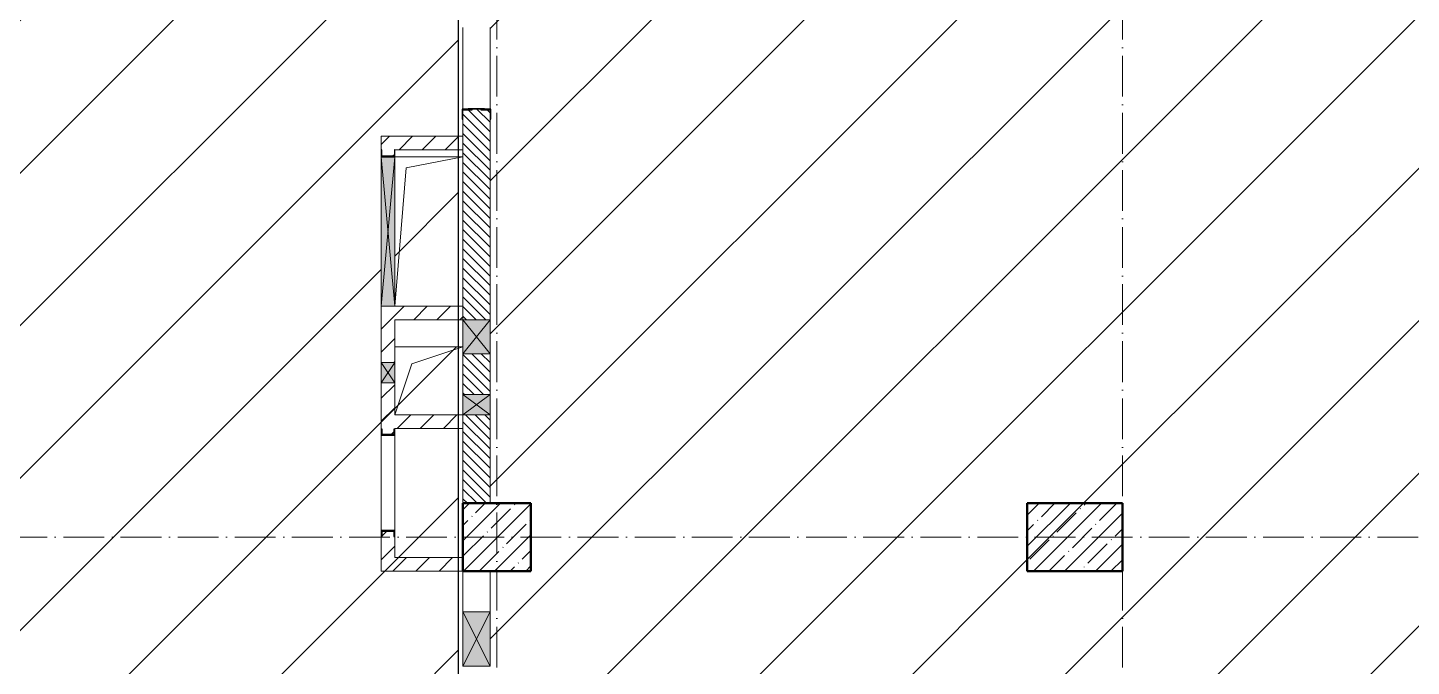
# Model space of a CAD drawing. Header units: millimetres. Extents: x 35697 to 388678, y -91946 to 171347.
# Drawn here: x 290171 to 300346, y -70332 to -65632 of the extents above; entities that cross this region are included whole.
import ezdxf

# ---------------------------------------------------------------- set-up
doc = ezdxf.new("R2010")
doc.units = ezdxf.units.MM
doc.linetypes.add('50_200_ШТРИХ_1Т_ш5_п1_п1_', pattern=[700, 500, -100, 0, -100])
for name, color, linetype, lineweight in [('2.1) ПГП окна 2.8 м', 5, 'Continuous', 30), ('A-DETL-GENF-OTLN', 7, 'Continuous', 9), ('A-FLOR-____-OTLN', 7, 'Continuous', 9), ('A-GENM-____-MCUT', 7, 'Continuous', 25), ('A-GENM-____-OTLN', 7, 'Continuous', 9), ('A-GENM-____-OTLN-1', 7, 'Continuous', 25), ('A-GLAZ-____-OTLN', 7, 'Continuous', 9), ('A-WALL-____-MCUT-3', 7, 'Continuous', 9), ('A-WALL-____-PATT-1', 7, 'Continuous', 9), ('A-WALL-FNSH-MCUT-1', 7, 'Continuous', 9), ('I-WALL-____-OTLN', 7, 'Continuous', 9), ('S-COLS-____-MCUT', 7, 'Continuous', 50), ('S-COLS-____-OTLN', 7, 'Continuous', 9), ('S-GRID-____-OTLN-1', 7, '50_200_ШТРИХ_1Т_ш5_п1_п1_', 9), ('стяжа', 7, 'Continuous', 30)]:
    doc.layers.add(name, color=color, linetype=linetype, lineweight=lineweight)
pattern_1 = [(45, (283770.71, -86863.46), (-84.8528, 84.8528), [])]

# ---------------------------------------------------------------- blocks, each defined once
blk = doc.blocks.new('BSC_Колонна _Прямоугольная - 500х500-V124-АР1_План отверстий 3 этажа в осях 1-64_А-ГГ')
at = {"layer": 'S-COLS-____-OTLN'}
h = blk.add_hatch(dxfattribs=at)
h.set_pattern_fill('FP_147', color=256, style=0, pattern_type=2)
h.set_pattern_definition([(45, (-9850, -17481.04), (-114.0493, 114.0493), []), (45, (-9735.95, -17481.04), (-114.0493, 114.0493), [201.613, -40.323, 3.353, -36.97])])
h.paths.add_polyline_path([(-250, -250), (250, -250), (250, 250), (-250, 250)], flags=0)
at = {"layer": 'S-COLS-____-MCUT'}
for p, q in [((250, 250), (-250, 250)), ((-250, 250), (-250, -250)), ((250, -250), (250, 250)), ((-250, -250), (250, -250))]:
    blk.add_line(p, q, dxfattribs=at)
blk = doc.blocks.new('BSC_Колонна _Прямоугольная - 500х700-V129-АР1_План отверстий 3 этажа в осях 1-64_А-ГГ')
at = {"layer": 'S-COLS-____-OTLN'}
h = blk.add_hatch(dxfattribs=at)
h.set_pattern_fill('FP_152', color=256, style=0, pattern_type=2)
h.set_pattern_definition([(315, (-17481.04, 14100), (114.0493, 114.0493), []), (315, (-17481.04, 13985.95), (114.0493, 114.0493), [201.612, -40.322, 3.353, -36.97])])
h.paths.add_polyline_path([(-250, 350), (-250, -350), (250, -350), (250, 350)], flags=0)
at = {"layer": 'S-COLS-____-MCUT'}
for p, q in [((250, 350), (-250, 350)), ((-250, 350), (-250, -350)), ((250, -350), (250, 350)), ((-250, -350), (250, -350))]:
    blk.add_line(p, q, dxfattribs=at)
blk = doc.blocks.new('АР_Перемычка - АР_Перемычка-28704962-АР1_План отверстий 3 этажа в осях 1-64_А-ГГ')
at = {"layer": 'A-GENM-____-OTLN'}
blk.add_line((-350, -100), (-342, -100), dxfattribs=at)
blk = doc.blocks.new('154_Стойка_СКБ_Уголок - СМ-2480_200-28346303-АР1_План отверстий 3 этажа в осях 1-64_А-ГГ')
at = {"layer": 'A-GENM-____-MCUT'}
for p, q in [((125, 156), (125, 81)), ((200, 156), (125, 156)), ((131, 81), (131, 150)), ((131, 150), (200, 150)), ((200, 150), (200, 156)), ((125, 81), (131, 81)), ((131, 19), (125, 19)), ((125, 19), (125, -56)), ((131, -50), (131, 19)), ((125, -56), (200, -56)), ((200, -50), (131, -50)), ((200, -56), (200, -50))]:
    blk.add_line(p, q, dxfattribs=at)
blk = doc.blocks.new('Стойка_Влож_Полоса боковая - Полоса-28213942-АР1_План отверстий 3 этажа в осях 1-64_А-ГГ')
at = {"layer": 'A-GENM-____-OTLN'}
for p, q in [((-5, 60), (0, 60)), ((-5, -60), (-5, 60)), ((0, 31), (0, -31)), ((0, -60), (-5, -60))]:
    blk.add_line(p, q, dxfattribs=at)
blk = doc.blocks.new('AR_Отверстие прямоугольное _в плите_ - AR_Отверстие прямоугольное _в плите_-V199-АР1_План отверстий 3 этажа в осях 1-64_А-ГГ')
at = {"layer": 'A-GENM-____-OTLN'}
for p, q in [((250, 250), (-250, 250)), ((-125, 125), (250, 250)), ((-250, -250), (-125, 125))]:
    blk.add_line(p, q, dxfattribs=at)
blk = doc.blocks.new('AR_Отверстие прямоугольное _в плите_ - AR_Отверстие прямоугольное _в плите_-30552711-АР1_План отверстий 3 этажа в осях 1-64_А-ГГ')
at = {"layer": 'A-GENM-____-OTLN'}
for p, q in [((250, 550), (-250, 550)), ((-167, 467), (250, 550)), ((-250, -550), (-167, 467))]:
    blk.add_line(p, q, dxfattribs=at)
blk = doc.blocks.new('154_Стойка_СКБ_Швеллер - СМ-2180_100-28318692-АР1_План отверстий 3 этажа в осях 1-64_А-ГГ')
at = {"layer": 'A-GENM-____-MCUT'}
for p, q in [((171, 50), (125, 50)), ((125, 50), (125, -50)), ((129.5, 42.4), (171, 42.4)), ((129.5, -42.4), (129.5, 42.4)), ((171, 42.4), (171, 50)), ((125, -50), (171, -50)), ((171, -42.4), (129.5, -42.4)), ((171, -50), (171, -42.4))]:
    blk.add_line(p, q, dxfattribs=at)
blk = doc.blocks.new('AR_Отверстие прямоугольное _в стене_ - AR_Отверстие прямоугольное _в стене__ОВ-36943067-АР1_План отверстий 3 этажа в осях 1-64_А-ГГ')
at = {"layer": 'A-GLAZ-____-OTLN'}
blk.add_hatch(color=256, dxfattribs=at).paths.add_polyline_path([(-550, -50), (550, -50), (550, 50), (-550, 50), (-550, -47)], flags=0)
at = {"layer": 'A-DETL-GENF-OTLN'}
for p, q in [((-550, 50), (550, 50)), ((550, 50), (-550, -50)), ((-550, 50), (550, -50)), ((550, 50), (-550, 50)), ((550, 50), (550, -50)), ((550, -50), (550, 50)), ((550, -50), (-550, -50)), ((-550, -50), (550, -50))]:
    blk.add_line(p, q, dxfattribs=at)
blk = doc.blocks.new('AR_Отверстие прямоугольное _в стене__БезПР - AR_Отверстие прямоугольное _в стене__БезПР-36992797-АР1_План отверстий 3 этажа в осях 1-64_А-ГГ')
at = {"layer": 'A-GLAZ-____-OTLN'}
blk.add_hatch(color=256, dxfattribs=at).paths.add_polyline_path([(-200, -100), (200, -100), (200, 100), (-200, 100)], flags=0)
at = {"layer": 'A-DETL-GENF-OTLN'}
for p, q in [((-200, -100), (-200, 100)), ((-200, 100), (200, 100)), ((200, 100), (-200, -100)), ((-200, 100), (200, -100)), ((200, 100), (-200, 100)), ((-200, 100), (-200, -100)), ((200, 100), (200, -100)), ((200, -100), (200, 100)), ((200, -100), (-200, -100)), ((-200, -100), (200, -100))]:
    blk.add_line(p, q, dxfattribs=at)
at = {"layer": 'A-GLAZ-____-OTLN'}
blk.add_line((200, 100), (-200, 100), dxfattribs=at)
blk = doc.blocks.new('AR_Отверстие прямоугольное _в стене__БезПР - AR_Отверстие прямоугольное _в стене__БезПР-36427593-АР1_План отверстий 3 этажа в осях 1-64_А-ГГ')
at = {"layer": 'A-GLAZ-____-OTLN'}
blk.add_hatch(color=256, dxfattribs=at).paths.add_polyline_path([(75, 100), (-75, 100), (-75, -100), (75, -100)], flags=0)
at = {"layer": 'A-DETL-GENF-OTLN'}
for p, q in [((-75, -100), (-75, 100)), ((-75, 100), (75, 100)), ((75, 100), (-75, -100)), ((-75, 100), (75, -100)), ((75, 100), (-75, 100)), ((-75, 100), (-75, -100)), ((75, 100), (75, -100)), ((75, -100), (75, 100)), ((75, -100), (-75, -100)), ((-75, -100), (75, -100))]:
    blk.add_line(p, q, dxfattribs=at)
blk = doc.blocks.new('AR_Отверстие прямоугольное _в стене__БезПР - AR_Отверстие прямоугольное _в стене__БезПР-36428168-АР1_План отверстий 3 этажа в осях 1-64_А-ГГ')
at = {"layer": 'A-GLAZ-____-OTLN'}
blk.add_hatch(color=256, dxfattribs=at).paths.add_polyline_path([(75, -50), (75, 50), (-75, 50), (-75, -50)], flags=0)
at = {"layer": 'A-DETL-GENF-OTLN'}
for p, q in [((-75, -50), (-75, 50)), ((-75, 50), (75, 50)), ((75, 50), (-75, -50)), ((-75, 50), (75, -50)), ((75, 50), (-75, 50)), ((-75, 50), (-75, -50)), ((75, 50), (75, -50)), ((75, -50), (75, 50)), ((75, -50), (-75, -50)), ((-75, -50), (75, -50))]:
    blk.add_line(p, q, dxfattribs=at)
blk = doc.blocks.new('AR_Отверстие прямоугольное _в стене__БезПР - AR_Отверстие прямоугольное _в стене__БезПР-36899716-АР1_План отверстий 3 этажа в осях 1-64_А-ГГ')
at = {"layer": 'A-GLAZ-____-OTLN'}
blk.add_hatch(color=256, dxfattribs=at).paths.add_polyline_path([(125, 100), (-125, 100), (-125, -100), (125, -100)], flags=0)
at = {"layer": 'A-DETL-GENF-OTLN'}
for p, q in [((-125, -100), (-125, 100)), ((-125, 100), (125, 100)), ((125, 100), (-125, -100)), ((-125, 100), (125, -100)), ((125, 100), (-125, 100)), ((-125, 100), (-125, -100)), ((125, 100), (125, -100)), ((125, -100), (125, 100)), ((125, -100), (-125, -100)), ((-125, -100), (125, -100))]:
    blk.add_line(p, q, dxfattribs=at)
blk = doc.blocks.new('154_Фахверк_СКБ_Швеллер - Тип_100_3960_зеркало-36793856-АР1_План отверстий 3 этажа в осях 1-64_А-ГГ')
at = {"layer": 'A-GENM-____-MCUT'}
for p, q in [((175, 50), (125, 50)), ((125, 50), (125, -50)), ((128, 47), (175, 47)), ((128, -47), (128, 47)), ((175, 47), (175, 50)), ((125, -50), (175, -50)), ((175, -47), (128, -47)), ((175, -50), (175, -47))]:
    blk.add_line(p, q, dxfattribs=at)
blk = doc.blocks.new('3эт')
at = {"layer": 'S-GRID-____-OTLN-1', "color": 251, "ltscale": 0.6, "true_color": 0x636466}
for p, q in [((293620.7, -91346.1), (293620.7, -36982.5)), ((298220.7, -91346.1), (298220.7, -36982.5)), ((310478.4, -69382.4), (279101.9, -69382.4))]:
    blk.add_line(p, q, dxfattribs=at)

msp = doc.modelspace()

# ---------------------------------------------------------------- hatches: boundary and pattern name
at = {"layer": '2.1) ПГП окна 2.8 м'}
h = msp.add_hatch(dxfattribs=at)
h.set_pattern_fill('ANSI31', color=5, scale=250)
h.set_pattern_definition([(45, (289370.7, -39382.4), (-561.266, 561.266), [])])
h.paths.add_polyline_path([(297665, -55157), (297671, -54132), (293871, -54132), (293871, -54632), (293371, -54632), (293371, -56532), (297671, -56532), (297671, -56457), (297665, -56457), (297665, -56382), (297668, -55232), (297665, -55232)])
h.paths.add_polyline_path([(293871, -54132), (297671, -54132), (297671, -53832), (295475, -45482), (293871, -45482)])
h.paths.add_polyline_path([(298371, -41232), (298121, -41232), (298121, -39632), (297871, -39632), (297871, -39382), (293871, -39382), (293871, -45482), (295475, -45482), (297671, -53832), (298371, -53832), (298371, -50232), (297771, -50232), (297771, -49032), (298371, -49032), (298371, -47182), (297771, -47182), (297771, -45682), (298121, -45682), (298371, -45682)])
h.paths.add_polyline_path([(297671, -47682), (297771, -47682), (297771, -48132), (297671, -48132), (297671, -48632), (297671, -50232), (297671, -50235), (297768, -50235), (297768, -50282), (297771, -50282), (297771, -50832), (297771, -51832), (297671, -51832), (297671, -50832), (297671, -50282), (297671, -50232), (297671, -48632), (297671, -48132)], flags=16)
h.paths.add_polyline_path([(297671, -47682), (297721, -47907), (297671, -48132)], flags=0)
h.paths.add_polyline_path([(298121, -43882), (298121, -43432), (298121, -43032), (298321, -43032), (298321, -43432), (298321, -43882), (298321, -44382), (298327, -44382), (298327, -44457), (298327, -44532), (298321, -44562), (298321, -44532), (298252, -44532), (298190, -44532), (298121, -44532), (298121, -45357), (298121, -45426), (298190, -45426), (298252, -45427), (298252, -45426), (298321, -45426), (298321, -45357), (298327, -45357), (298327, -45432), (298327, -45507), (298321, -45507), (298321, -45438), (298252, -45438), (298218, -45432), (298190, -45432), (298115, -45432), (298115, -45357), (298121, -44532), (298115, -44532), (298115, -44457), (298115, -44382)], flags=16)
h.paths.add_polyline_path([(298115, -44382), (298190, -44382), (298252, -44382), (298321, -44388), (298252, -44388), (298190, -44382), (298190, -44388), (298121, -44388)], flags=0)
h.paths.add_polyline_path([(297671, -50832), (297771, -50832), (297771, -51832), (297671, -51832)], flags=0)
h.paths.add_polyline_path([(293340, -45482), (293340, -54132), (293871, -54132), (293871, -45482)])
h.paths.add_polyline_path([(293340, -45482), (289371, -45482), (289371, -77332), (293340, -77332), (293340, -67982), (292871, -67982), (292871, -67782), (293340, -67782), (293340, -63832), (292871, -63832), (292871, -62882), (292671, -62882), (292671, -62632), (292871, -62632), (292871, -61933), (293340, -61933), (293340, -61232), (292871, -61232), (292871, -60632), (293340, -60632)])
h.paths.add_polyline_path([(292671, -60632), (292771, -60632), (292771, -61232), (292771, -61982), (292771, -62582), (292671, -62582), (292671, -61982), (292671, -61232)], flags=16)
h.paths.add_polyline_path([(292671, -60632), (292771, -60632), (292771, -61232), (292671, -61232)], flags=0)
h.paths.add_polyline_path([(292671, -61982), (292771, -61982), (292771, -62582), (292671, -62582)], flags=0)
h.paths.add_polyline_path([(292671, -63032), (292771, -63032), (292771, -63632), (292671, -63632)], flags=16)
h.paths.add_polyline_path([(292771, -66532), (292774, -66532), (292774, -66579), (292868, -66579), (292868, -66532), (292871, -66532), (292871, -66582), (292871, -67682), (292771, -67682), (292771, -68097), (292871, -68097), (292871, -68247), (292771, -68247), (292771, -68586), (292778, -68586), (292778, -68628), (292863, -68628), (292863, -68586), (292871, -68586), (292871, -68632), (292871, -69332), (292871, -69378), (292863, -69378), (292863, -69337), (292778, -69337), (292778, -69378), (292771, -69632), (292771, -69378), (292771, -69332), (292771, -68632), (292771, -68586), (292771, -68247), (292771, -68097), (292771, -67682), (292771, -66582)], flags=16)
h.paths.add_polyline_path([(292771, -66582), (292871, -66582), (292871, -67682), (292771, -67682)], flags=0)
h.paths.add_polyline_path([(293950, -53466), (295540, -53466), (295540, -52266), (293950, -52266)], flags=24)
h = msp.add_hatch(dxfattribs=at)
h.set_pattern_fill('ANSI31', color=5, scale=250)
h.paths.add_polyline_path([(302801, -42418), (302801, -42422), (302821, -42782), (302821, -42422), (302818, -42418)])
h.paths.add_polyline_path([(301622, -42036), (301622, -42066), (301632, -42066), (301831, -42036)])
h.paths.add_polyline_path([(302183, -41582), (302183, -42382), (302151, -42382), (302151, -41582)])
h.paths.add_polyline_path([(302503, -41542), (302503, -41546), (302521, -41546), (302521, -41542)])
h.paths.add_polyline_path([(302481, -41546), (302475, -41546), (302475, -41574), (302481, -41574)])
h.paths.add_polyline_path([(302631, -42390), (302503, -42390), (302481, -42412), (302481, -42422), (302521, -42422)])
h.paths.add_polyline_path([(302355, -41574), (302471, -41574), (302481, -41582), (302471, -41582)])
h.paths.add_polyline_path([(293871, -48132), (293871, -48632), (293371, -48632), (293371, -48132)])
h.paths.add_polyline_path([(302791, -41582), (302801, -41582), (302801, -41574), (302791, -41574)])
h.paths.add_polyline_path([(302635, -41582), (302635, -42382), (302631, -42422), (302631, -42382)])
h.paths.add_polyline_path([(303115, -41582), (303121, -41582), (303121, -41574), (303115, -41574)], flags=17)
h.paths.add_polyline_path([(303111, -42382), (303111, -41582), (303112, -41542), (303111, -41542), (303111, -42382), (303121, -42782), (303121, -42422), (303120, -42382)])
h.paths.add_polyline_path([(289371, -52826), (289377, -52832), (289377, -52757), (289371, -52757)])
h.paths.add_polyline_path([(293871, -54132), (293871, -54632), (293371, -54632), (293371, -54132)])
h.paths.add_polyline_path([(297671, -56388), (297665, -56382), (297665, -56457), (297671, -56457)])
h.paths.add_polyline_path([(289171, -70507), (289165, -70507), (288671, -70532), (289171, -70532)])
h.paths.add_polyline_path([(298213, -58336), (298213, -58378), (298221, -58382), (298221, -58336)])
h.paths.add_polyline_path([(298221, -63632), (298221, -63832), (298221, -64332), (297521, -64332), (297521, -63832), (297521, -63632), (297671, -63632), (298071, -63632)])
h.paths.add_polyline_path([(298208, -63645), (298208, -63832), (297533, -63832), (297533, -63645), (297671, -63645), (297671, -63707), (298071, -63707), (298071, -63645)], flags=16)
h.paths.add_polyline_path([(307021, -60632), (307021, -60732), (306821, -60732), (306821, -60661)])
h.paths.add_polyline_path([(298221, -69132), (298221, -69632), (297521, -69632), (297521, -69132)])
h.paths.add_polyline_path([(298221, -72432), (298221, -72932), (297521, -72932), (297521, -72432)])
h.paths.add_polyline_path([(293950, -53466), (295540, -53466), (295540, -52266), (293950, -52266)], flags=9)
h.paths.add_polyline_path([(294786, -59655), (296376, -59655), (296376, -58455), (294786, -58455)], flags=9)
h.paths.add_polyline_path([(301150, -66260), (302809, -66260), (302809, -65060), (301150, -65060)], flags=9)
h = msp.add_hatch(dxfattribs=at)
h.set_pattern_fill('ANSI31', color=5, scale=250)
h.paths.add_polyline_path([(293871, -54132), (293871, -54632), (293371, -54632), (293371, -54132)], flags=16)
h.paths.add_polyline_path([(297671, -56388), (297665, -56382), (297665, -56457), (297671, -56457)], flags=16)
h.paths.add_polyline_path([(307071, -58332), (307065, -58332), (307065, -58257), (307071, -57207), (307065, -57207), (307065, -57132), (307071, -55332), (307065, -55332), (307065, -55257), (307069, -54832), (306971, -54832), (306971, -54632), (306621, -54632), (306621, -54382), (301771, -54382), (301771, -57432), (297871, -57432), (297871, -56388), (297740, -56388), (297740, -56382), (297665, -56382), (297665, -56457), (297671, -56457), (297671, -57432), (293371, -57432), (293371, -58376), (293440, -58376), (293489, -58382), (293577, -58382), (293577, -58307), (293571, -57632), (293571, -58307), (293577, -58307), (293577, -58387), (293571, -58387), (293571, -59532), (293577, -59532), (293577, -59607), (293571, -60132), (293871, -60132), (293871, -60532), (295671, -60532), (295721, -60532), (297521, -60532), (297521, -60132), (298121, -60132), (298121, -59578), (298121, -58382), (298121, -58336), (298128, -58336), (298128, -58378), (298121, -59532), (298221, -59532), (298221, -60132), (298221, -60632), (298721, -60632), (298821, -60632), (298821, -61232), (298821, -61332), (298621, -61332), (298096, -61332), (296946, -61332), (296621, -61332), (296571, -61332), (295221, -61332), (294621, -61332), (293871, -61332), (293621, -61332), (293621, -63832), (293871, -63832), (293871, -64332), (293571, -64332), (293571, -64457), (293577, -64457), (293577, -64532), (293571, -65132), (293571, -65632), (293571, -66232), (293577, -66232), (293577, -66307), (293571, -67782), (293571, -68032), (293571, -68332), (293571, -68482), (293571, -69132), (293871, -69132), (293871, -69632), (293571, -69632), (293571, -69932), (293571, -70332), (293571, -70507), (293571, -70807), (293571, -72432), (293871, -72432), (293871, -72932), (293571, -72932), (293571, -73057), (293577, -73057), (293577, -73132), (293571, -74832), (293577, -74832), (293577, -74982), (295571, -74982), (295621, -74982), (297521, -74982), (297771, -74982), (300221, -74982), (300471, -74982), (300971, -74982), (300971, -71882), (300971, -71582), (300971, -70282), (301021, -70282), (301021, -70132), (301171, -70132), (301171, -70082), (306621, -70082), (306721, -70082), (307071, -70082), (307071, -69632), (306621, -69632), (306621, -69132), (307071, -69132), (307071, -67332), (307065, -67332), (307065, -67257), (307071, -66207), (307065, -66207), (307065, -66132), (307071, -64332), (306621, -64332), (306621, -63832), (307071, -63832), (307071, -63207), (307065, -63207), (307065, -63132), (307071, -61332), (307065, -61332), (307065, -61257), (307071, -61257), (307071, -61326), (307140, -61326), (307140, -61332), (307252, -61332), (307252, -61326), (307321, -61326), (307321, -61257), (307321, -60632), (307321, -60132), (307071, -60132)])
h.paths.add_polyline_path([(298213, -58336), (298213, -58378), (298221, -58382), (298221, -58336)], flags=16)
h.paths.add_polyline_path([(298221, -63632), (298221, -63832), (298221, -64332), (297521, -64332), (297521, -63832), (297521, -63632), (297671, -63632), (298071, -63632)], flags=16)
h.paths.add_polyline_path([(298208, -63645), (298208, -63832), (297533, -63832), (297533, -63645), (297671, -63645), (297671, -63707), (298071, -63707), (298071, -63645)], flags=0)
h.paths.add_polyline_path([(307021, -60632), (307021, -60732), (306821, -60732), (306821, -60661)], flags=16)
h.paths.add_polyline_path([(298221, -69132), (298221, -69632), (297521, -69632), (297521, -69132)], flags=16)
h.paths.add_polyline_path([(298221, -72432), (298221, -72932), (297521, -72932), (297521, -72432)], flags=16)
h.paths.add_polyline_path([(294786, -59655), (296376, -59655), (296376, -58455), (294786, -58455)], flags=24)
h.paths.add_polyline_path([(301150, -66260), (302809, -66260), (302809, -65060), (301150, -65060)], flags=24)
at = {"layer": 'A-WALL-____-PATT-1'}
h = msp.add_hatch(dxfattribs=at)
h.set_pattern_fill('FP_6', color=256, style=0, pattern_type=2)
h.set_pattern_definition([(135, (283770.707, -86863.456), (-35.35534, -35.35534), [])])
h.paths.add_polyline_path([(293571, -69132), (293571, -68482), (293371, -68482), (293371, -69132)], flags=0)
h.paths.add_polyline_path([(293516, -68332), (293571, -68332), (293571, -68032), (293371, -68032), (293371, -68332)], flags=0)
h.paths.add_polyline_path([(293571, -67782), (293571, -66238), (293502, -66238), (293502, -66232), (293440, -66232), (293440, -66238), (293371, -66238), (293371, -67782), (293478, -67782)], flags=0)
h.paths.add_polyline_path([(293440, -64532), (293502, -64532), (293502, -64526), (293571, -64526), (293571, -64332), (293371, -64332), (293371, -64526), (293440, -64526)], flags=0)
h = msp.add_hatch(dxfattribs=at)
h.set_pattern_fill('FP_4', color=256, style=0, pattern_type=2)
h.set_pattern_definition(pattern_1)
h.paths.add_polyline_path([(292871, -69532), (292871, -69378), (292863, -69378), (292863, -69337), (292778, -69337), (292778, -69378), (292771, -69378), (292771, -69532), (292863, -69532)], flags=0)
h.paths.add_polyline_path([(292778, -68628), (292863, -68628), (292863, -68586), (292871, -68586), (292871, -68247), (292771, -68247), (292771, -68586), (292778, -68586), (292778, -68621)], flags=0)
h.paths.add_polyline_path([(292827, -68097), (292871, -68097), (292871, -67682), (292771, -67682), (292771, -68097)], flags=0)
h.paths.add_polyline_path([(292782, -66579), (292868, -66579), (292868, -66532), (292871, -66532), (292871, -66432), (292771, -66432), (292771, -66532), (292774, -66532), (292774, -66579)], flags=0)
h = msp.add_hatch(dxfattribs=at)
h.set_pattern_fill('FP_4', color=256, style=0, pattern_type=2)
h.set_pattern_definition(pattern_1)
h.paths.add_polyline_path([(292871, -66532), (293371, -66532), (293371, -66432), (292871, -66432)], flags=0)
h = msp.add_hatch(dxfattribs=at)
h.set_pattern_fill('FP_4', color=256, style=0, pattern_type=2)
h.set_pattern_definition(pattern_1)
h.paths.add_polyline_path([(292871, -67782), (293371, -67782), (293371, -67682), (292871, -67682)], flags=0)
h = msp.add_hatch(dxfattribs=at)
h.set_pattern_fill('FP_4', color=256, style=0, pattern_type=2)
h.set_pattern_definition(pattern_1)
h.paths.add_polyline_path([(293371, -68582), (293371, -68482), (292871, -68482), (292871, -68582)], flags=0)
h = msp.add_hatch(dxfattribs=at)
h.set_pattern_fill('FP_4', color=256, style=0, pattern_type=2)
h.set_pattern_definition(pattern_1)
h.paths.add_polyline_path([(293371, -69632), (293371, -69532), (292771, -69532), (292771, -69632)], flags=0)

# ---------------------------------------------------------------- linework, layer by layer
msp.add_lwpolyline([(289371, -77332), (293340, -77332), (293340, -45482), (289371, -45482)], close=True)
at = {"layer": 'A-FLOR-____-OTLN'}
for p, q in [((292871, -66582), (293371, -66582)), ((292871, -67982), (293371, -67982))]:
    msp.add_line(p, q, dxfattribs=at)
at = {"layer": 'A-WALL-____-MCUT-3'}
for p, q in [((293371, -66307), (293371, -67782)), ((293571, -67782), (293571, -66307)), ((293371, -68032), (293371, -68332)), ((293571, -68332), (293571, -68032)), ((293371, -68482), (293371, -69132)), ((293571, -69132), (293571, -68482))]:
    msp.add_line(p, q, dxfattribs=at)
at = {"layer": 'A-WALL-FNSH-MCUT-1'}
for p, q in [((292771, -66432), (292771, -66532)), ((293371, -66432), (292771, -66432)), ((292871, -66532), (293371, -66532)), ((292771, -67682), (292771, -68097)), ((293371, -67682), (292871, -67682)), ((292871, -68097), (292871, -67782)), ((292871, -67782), (293371, -67782)), ((292771, -68247), (292771, -68586)), ((292871, -68482), (292871, -68247)), ((293371, -68482), (292871, -68482)), ((292871, -68586), (292871, -68582)), ((292871, -68582), (293371, -68582)), ((292771, -69378), (292771, -69632)), ((292871, -69532), (292871, -69378)), ((293371, -69532), (292871, -69532)), ((292771, -69632), (293371, -69632))]:
    msp.add_line(p, q, dxfattribs=at)
at = {"layer": 'I-WALL-____-OTLN'}
for p, q in [((293371, -66232), (293371, -65632)), ((293571, -65632), (293571, -66232)), ((292771, -69332), (292771, -68632)), ((292871, -68632), (292871, -69332)), ((293371, -69932), (293371, -69632)), ((293571, -69632), (293571, -69932))]:
    msp.add_line(p, q, dxfattribs=at)

# ---------------------------------------------------------------- block references
at = {"layer": 'A-GENM-____-OTLN'}
for name, rotation in [('Стойка_Влож_Полоса боковая - Полоса-28213942-АР1_План отверстий 3 этажа в осях 1-64_А-ГГ', 269.9999999999999), ('АР_Перемычка - АР_Перемычка-28704962-АР1_План отверстий 3 этажа в осях 1-64_А-ГГ', 89.99999999999991)]:
    msp.add_blockref(name, (293471, -66232), dxfattribs=dict(at, rotation=rotation))
for name, p in [('AR_Отверстие прямоугольное _в плите_ - AR_Отверстие прямоугольное _в плите_-30552711-АР1_План отверстий 3 этажа в осях 1-64_А-ГГ', (293121, -67132)), ('AR_Отверстие прямоугольное _в плите_ - AR_Отверстие прямоугольное _в плите_-V199-АР1_План отверстий 3 этажа в осях 1-64_А-ГГ', (293121, -68232))]:
    msp.add_blockref(name, p, dxfattribs=at)
at = {"layer": 'A-GENM-____-OTLN-1'}
for name, p, rotation in [('154_Стойка_СКБ_Уголок - СМ-2480_200-28346303-АР1_План отверстий 3 этажа в осях 1-64_А-ГГ', (293421, -66107), 269.9999999999999), ('154_Фахверк_СКБ_Швеллер - Тип_100_3960_зеркало-36793856-АР1_План отверстий 3 этажа в осях 1-64_А-ГГ', (292821, -66707), 89.99999999999993), ('154_Стойка_СКБ_Швеллер - СМ-2180_100-28318692-АР1_План отверстий 3 этажа в осях 1-64_А-ГГ', (292821, -68757), 89.99999999999993), ('154_Стойка_СКБ_Швеллер - СМ-2180_100-28318692-АР1_План отверстий 3 этажа в осях 1-64_А-ГГ', (292821, -69207), 269.9999999999999)]:
    msp.add_blockref(name, p, dxfattribs=dict(at, rotation=rotation))
at = {"layer": 'A-GLAZ-____-OTLN'}
for name, p, rotation in [('AR_Отверстие прямоугольное _в стене_ - AR_Отверстие прямоугольное _в стене__ОВ-36943067-АР1_План отверстий 3 этажа в осях 1-64_А-ГГ', (292821, -67132), 269.9999999999999), ('AR_Отверстие прямоугольное _в стене__БезПР - AR_Отверстие прямоугольное _в стене__БезПР-36899716-АР1_План отверстий 3 этажа в осях 1-64_А-ГГ', (293471, -67907), 269.9999999999999), ('AR_Отверстие прямоугольное _в стене__БезПР - AR_Отверстие прямоугольное _в стене__БезПР-36428168-АР1_План отверстий 3 этажа в осях 1-64_А-ГГ', (292821, -68172), 269.9999999999999), ('AR_Отверстие прямоугольное _в стене__БезПР - AR_Отверстие прямоугольное _в стене__БезПР-36427593-АР1_План отверстий 3 этажа в осях 1-64_А-ГГ', (293471, -68407), 269.9999999999999), ('AR_Отверстие прямоугольное _в стене__БезПР - AR_Отверстие прямоугольное _в стене__БезПР-36992797-АР1_План отверстий 3 этажа в осях 1-64_А-ГГ', (293471, -70132), 89.99999999999997)]:
    msp.add_blockref(name, p, dxfattribs=dict(at, rotation=rotation))
at = {"layer": 'S-COLS-____-OTLN'}
msp.add_blockref('BSC_Колонна _Прямоугольная - 500х500-V124-АР1_План отверстий 3 этажа в осях 1-64_А-ГГ', (293621, -69382), dxfattribs=at)
at = {"layer": 'S-COLS-____-OTLN', "rotation": 89.9999999999999}
msp.add_blockref('BSC_Колонна _Прямоугольная - 500х700-V129-АР1_План отверстий 3 этажа в осях 1-64_А-ГГ', (297871, -69382), dxfattribs=at)
at = {"layer": 'стяжа'}
msp.add_blockref('3эт', (0, 0), dxfattribs=at)

doc.saveas('drawing.dxf')
